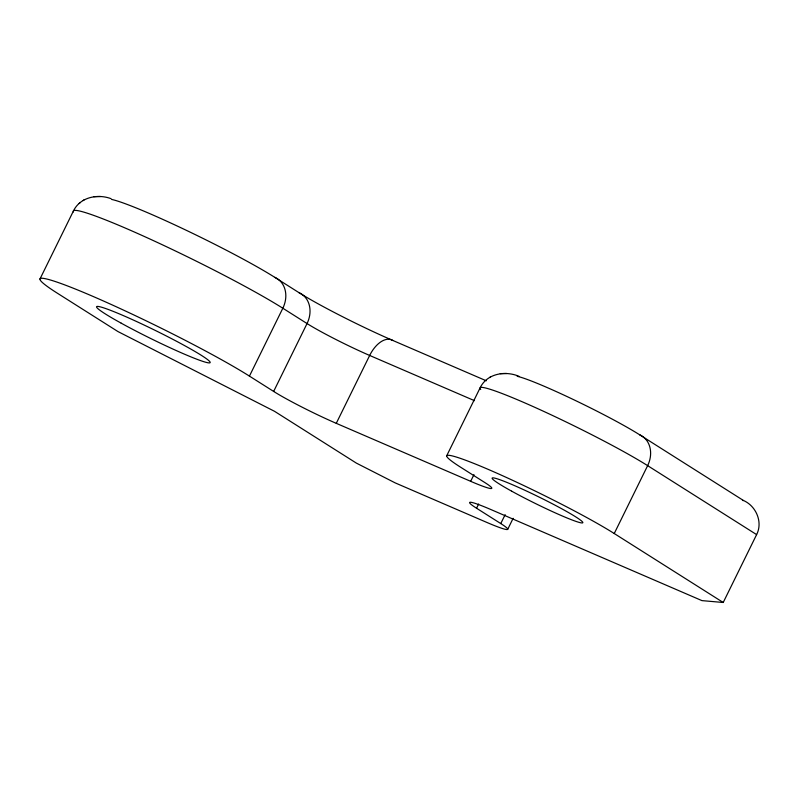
<?xml version="1.0" encoding="UTF-8"?>
<svg xmlns="http://www.w3.org/2000/svg" width="799" height="799" viewBox="0 0 799 799"><rect width="100%" height="100%" fill="white"/><g stroke="black" fill="none" stroke-linecap="round" stroke-linejoin="round"><path stroke-width="1.2" d="M478.641 503.999L476.554 508.234A50.567 3.705 26.2 0 1 490.736 509.482L701.941 600.618L723.215 602.486L756.613 534.611C763.075 522.156 756.074 505.967 743.529 500.534L639.57 434.736A75.845 5.553 26.2 0 0 573.532 399.62A75.845 5.553 26.2 0 0 517.203 376.319M39.95 279.041L73.358 211.126C79.99 197.143 97.518 193.608 111.061 198.671M723.215 602.486L614.241 533.522A101.133 7.411 26.2 0 0 489.008 469.732A101.133 7.411 26.2 0 0 460.643 467.235L484.853 482.566A50.567 3.705 26.2 0 1 470.671 481.318L336.269 423.33A50.567 3.705 26.2 0 1 273.648 391.43L249.438 376.109L282.836 308.234A25.278 20.834 -57.7 0 0 274.766 277.323A101.133 7.411 26.2 0 0 186.706 230.502A101.133 7.411 26.2 0 0 111.61 199.43M273.648 391.43L307.046 323.555A25.278 20.834 -57.7 0 0 298.976 292.654L274.766 277.323M336.269 423.33L369.667 355.455A25.278 14.212 -66.7 0 1 392.908 340.494L486.301 380.793M446.661 455.869L480.059 387.954C486.921 373.403 505.338 370.486 519.01 376.329M470.671 481.318L473.957 474.646M249.438 376.109A126.412 9.258 26.2 0 0 92.894 296.369A126.412 9.258 26.2 0 0 57.428 293.253L117.972 331.575L274.516 411.305L356.364 463.11L395.185 482.886L486.581 522.316A50.567 3.705 26.2 0 0 500.763 523.565L505.148 514.666M507.755 529.248L513.148 518.301M614.241 533.522L647.639 465.647A25.278 20.834 -57.7 0 0 639.57 434.736M83.166 200.519L83.975 199.94M79.061 203.535L79.89 202.946M489.867 377.358L490.506 376.898M100.474 196.514L93.723 196.644M506.626 373.493L500.264 373.612M742.461 500.434L743.529 500.534M474.456 400.669L369.667 355.455A50.567 3.705 26.2 0 1 307.046 323.555L282.836 308.234A126.412 9.258 26.2 0 0 152.539 240.219A126.412 9.258 26.2 0 0 73.478 211.935M756.613 534.611L647.639 465.647A101.133 7.411 26.2 0 0 540.264 409.797A101.133 7.411 26.2 0 0 480.738 389.493M476.554 508.234L500.763 523.565M392.908 340.494A75.845 5.553 26.2 0 1 298.976 292.654M121.218 323.186A63.201 4.624 26.2 0 0 209.997 362.746A63.201 4.624 26.2 0 0 129.078 318.122A63.201 4.624 26.2 0 0 121.218 323.186M511.67 491.175A50.567 3.705 26.2 0 0 582.701 522.826A50.567 3.705 26.2 0 0 517.952 487.13A50.567 3.705 26.2 0 0 511.67 491.175"/></g></svg>
